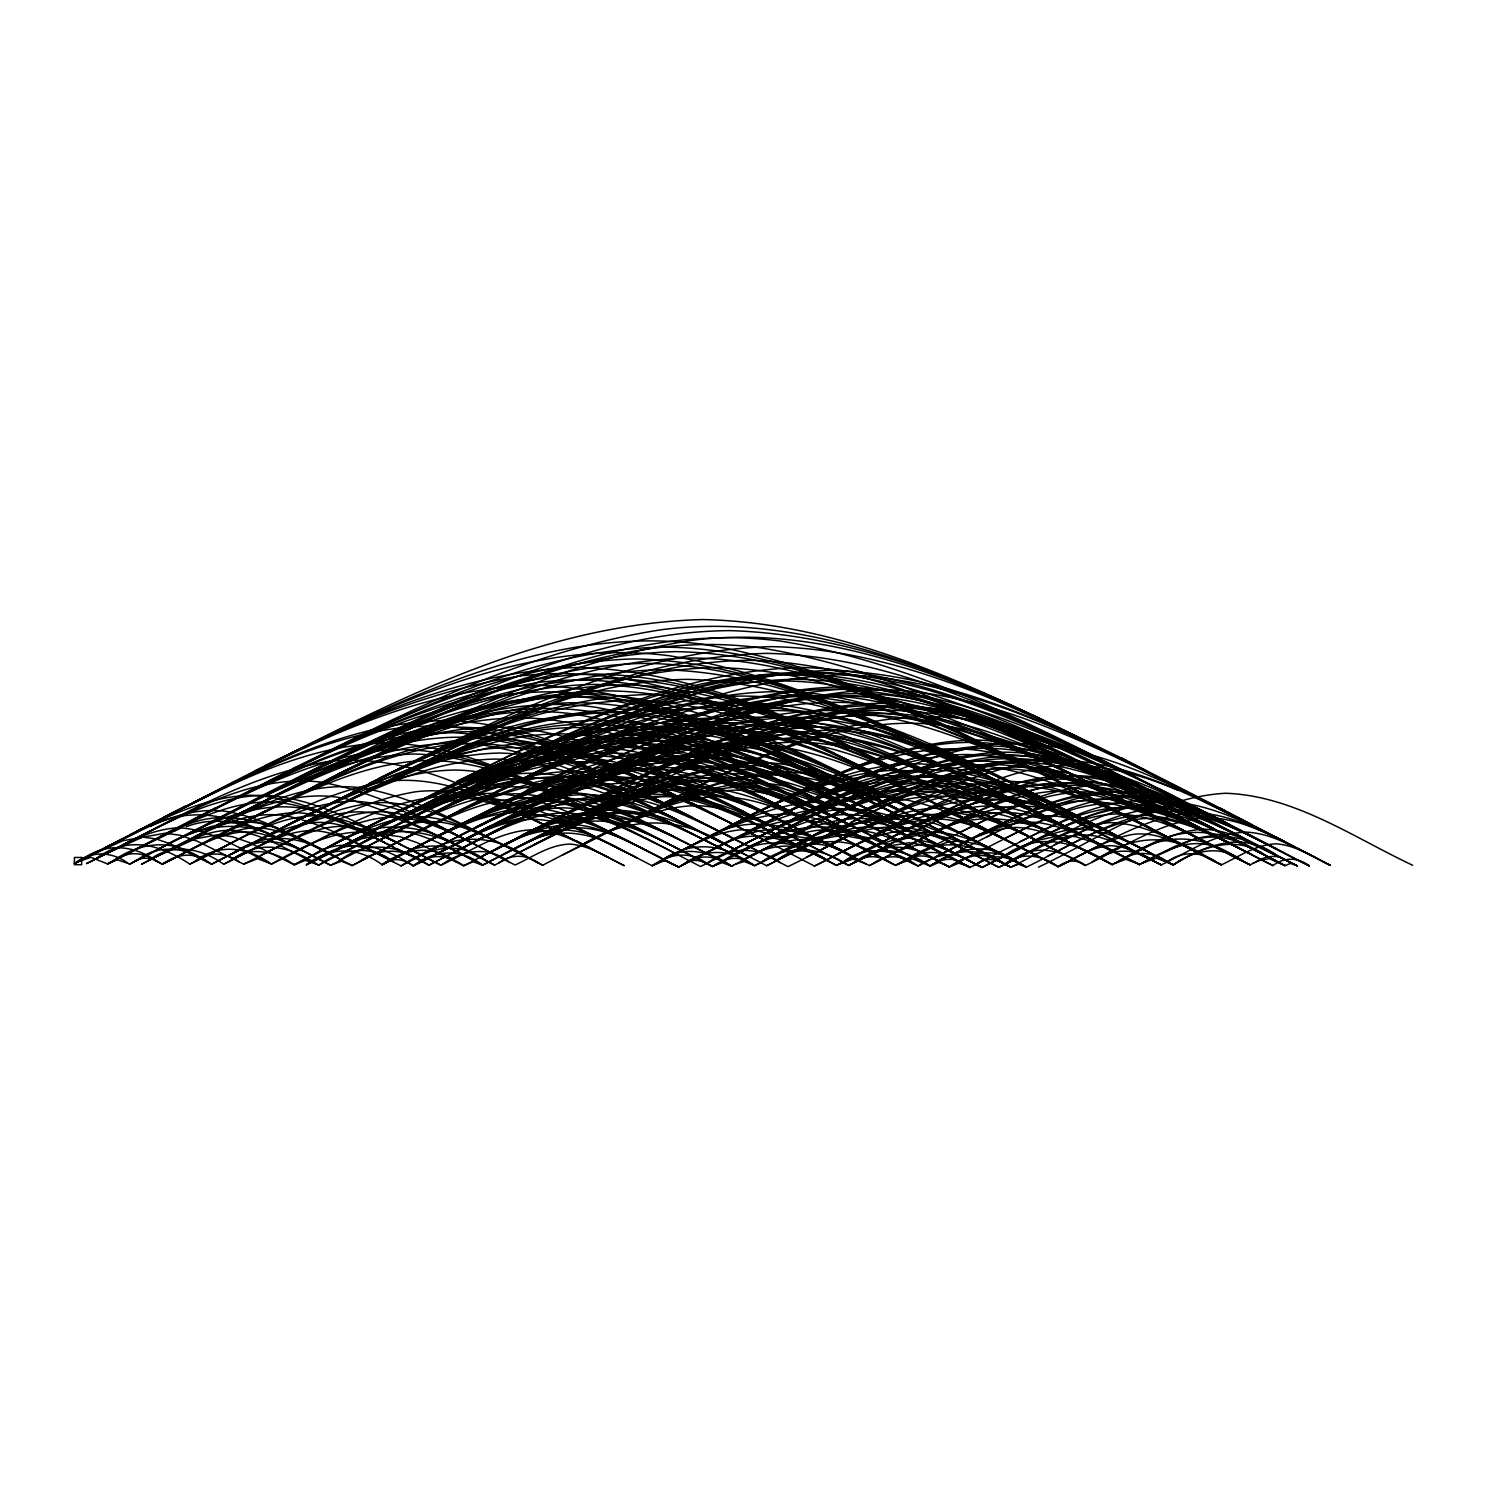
<?xml version="1.0" encoding="UTF-8"?>
<svg xmlns="http://www.w3.org/2000/svg" width="1487" height="1487" viewBox="0 0 1487 1487"><rect width="100%" height="100%" fill="white"/><g stroke="black" fill="none" stroke-linecap="round" stroke-linejoin="round"><path stroke-width="1.5" d="M1004.06 864.542C1020.658 851.345 1041.867 854.858 1058.075 866.642C1066.216 860.415 1076.923 858.668 1085.361 865.508C1124.748 846.958 1163.02 819.783 1207.853 817.646C1244.47 818.631 1276.701 838.687 1308.746 854.151M313.014 861.345C347.865 836.475 379.408 843.464 413.237 865.899C434.148 849.505 461.435 848.278 482.569 865.099C511.286 851.159 539.261 833.073 571.38 828.259C598.164 825.452 622.83 838.947 646.101 850.229M393.665 819.541L306.341 864.802C330.337 846.01 358.125 846.846 382.122 864.728C391.732 856.958 403.925 858.78 413.237 865.899C455.821 845.843 497.383 816.493 545.952 814.709C594.521 817.404 635.934 846.921 678.667 867.051L710.321 850.713M733.611 865.155L731.585 866.215C716.511 854.839 696.808 853.352 681.641 865.49M931.921 841.438L982.071 867.441C1012.963 852.887 1042.684 831.493 1077.703 828.872C1112.666 829.467 1142.741 850.49 1173.317 864.895C1205.046 845.025 1242.965 830.285 1276.664 855.285M922.516 836.53L982.071 867.441L995.937 860.23M1026.55 850.304L1058.075 866.642C1082.164 854.932 1105.38 839.672 1132.053 834.542C1154.154 831.214 1175.009 841.735 1194.34 850.973M971.364 821.642L1058.075 866.642C1074.766 858.78 1090.77 847.218 1109.655 845.657C1128.521 845.824 1144.767 857.125 1161.254 864.895C1188.392 852.107 1214.86 833.389 1245.79 832.144C1271.069 833.017 1293.3 846.921 1315.437 857.609M185.039 806.214L74.35 863.594C91.135 850.229 112.808 851.252 129.443 864.263L149.072 854.096M77.268 862.088L90.893 857.293L107.454 863.891L215.225 808.017M127.492 863.259L117.399 859.821L107.454 863.891C247.028 796.103 382.401 708.054 537.959 682.533C641.994 669.41 742.236 710.414 834.56 753.426M129.443 864.263C247.158 803.556 364.055 740.842 485.952 688.797C563.573 657.012 645.246 631.194 729.894 630.618C912.163 636.287 1072.09 737.348 1231.738 814.188M244.426 810.898L141.507 864.263L164.388 852.404M265.206 810.861L162.269 864.226C153.31 857.795 141.581 855.415 132.324 862.757M95.54 858.873C127.083 835.415 159.388 843.891 189.797 864.114C242.028 839.504 292.958 803.5 352.493 801.121C403.888 803.054 448.665 832.292 493.703 853.873M189.797 864.114C253.589 833.148 315.467 792.924 386.583 781.363C445.765 774.355 500.654 803.686 552.197 828.556M310.188 813.11L211.6 864.226C189.184 848.11 159.852 842.144 136.674 860.508M148.756 860.508C171.916 842.144 201.265 848.11 223.663 864.226L319.352 814.634M100.28 856.419L141.897 837.385L165.038 833.222L180.094 835.229L196.972 841.066L243.664 864.151L257.511 858.742L268.924 862.85M243.664 864.151C299.538 837.032 353.757 801.79 416.063 791.716C467.922 785.638 515.989 811.363 561.138 833.166M383.72 818.426L294.259 864.802L248.924 842.385L232.511 836.716L217.883 834.746L195.392 838.798L154.964 857.293M358.776 831.382L294.259 864.802C275.058 851.14 249.909 845.174 229.89 861.01M306.341 864.802C414.78 813.724 520.58 738.983 644.206 734.355C751.158 738.667 844.3 799.671 938.037 844.597M405.951 819.988L318.627 865.267C292.549 852.59 267.363 836.103 238.422 830.861C214.407 827.515 191.879 839.133 170.912 849.189M418.814 819.579L330.709 865.267C276.229 837.664 212.734 793.909 150.447 826.363M438.386 820.861L352.177 865.564L327.698 852.85M414.39 833.315L352.177 865.564L341.452 861.233L330.709 865.267L308.106 853.519M448.87 830.118L382.122 864.728C404.445 848.426 433.684 843.891 456.49 862.032M462.792 822.906L382.122 864.728C425.598 843.631 467.866 816.233 516.417 808.742C556.9 804.337 594.242 824.616 629.429 841.642M157.12 856.177C196.749 837.497 237.623 809.764 283.571 815.396C326.006 823.147 362.902 847.311 401.155 865.899C427.643 847.832 458.814 839.653 486.398 860.843M401.155 865.899L481.193 824.393M413.237 865.899L491.138 825.508M498.777 829.002L428.925 865.23C401.025 845.973 368.181 838.594 339.371 860.769M508.368 824.04L428.925 865.23L397.68 849.003M537.142 827.683L463.665 865.769C449.91 855.843 431.881 852.33 417.68 863.594M554.372 827.869L482.569 865.099L473.126 861.754L463.665 865.769L416.955 842.609L400.059 836.698L385.003 834.616L361.843 838.668L320.207 857.627M224.537 822.385C263.701 803.631 308.311 788.073 351.88 800.285C402.475 814.43 447.922 841.846 494.651 865.099L566.454 827.869M507.327 846.884L542.699 865.23L610.265 830.211M709.02 836.289L652.161 865.769L621.696 849.951M645.841 850.006L678.667 867.051L733.184 838.761M764.076 839.783L712.533 866.512C704.132 860.973 693.165 857.348 684.28 864.133M781.437 840.359L731.585 866.215L703.518 851.661M802.422 840.898L754.597 865.713C733.779 850.434 706.529 846.698 685.358 863.557M711.567 837.125L766.679 865.713L814.504 840.898M749.206 832.181L814.43 866.047C882.646 831.995 949.078 792.088 1023.019 771.511C1074.729 757.403 1129.042 769.151 1177.184 790.006M877.107 844.393L836.493 865.434C800.564 844.616 755.322 821.475 715.767 848.148M780.266 858.705C801.976 842.404 828.278 852.33 848.575 865.434C916.271 832.553 981.848 789.839 1057.238 777.181C1107.611 770.619 1156.235 790.322 1200.994 811.121M819.69 839.839L869.3 865.564L907.014 846.01M489.892 780.917C543.722 757.552 604.41 744.225 662.291 759.876C745.006 782.701 819.281 827.33 895.527 865.36L931.996 846.456M951.42 848.705L917.999 866.047C819.616 819.69 724.113 751.771 612.179 746.158C515.283 748.797 430.635 803.761 345.839 844.337M860.583 829.988L930.081 866.047L963.502 848.705M878.129 829.969L949.338 866.921C970.323 851.661 997.889 846.512 1019.543 863.65M796.995 850.174C818.612 839.82 841.846 827.869 866.605 831.363C896.457 836.828 922.423 853.835 949.338 866.921L981.048 850.452M919.858 841.438L969.989 867.441L999.896 851.921M715.098 845.211L754.597 865.713C791.047 848.538 826.735 823.426 868.334 822.218C909.97 824.82 945.397 850.174 982.071 867.441L1009.84 853.018M979.617 862.572C989.914 855.713 1001.587 861.902 1010.918 867.256L1037.201 853.594M976.792 863.947C992.201 851.716 1011.569 857.032 1026.346 867.181C1068.001 846.939 1108.224 820.62 1154.488 812.348C1185.343 807.961 1215.307 819.746 1242.779 832.404M1038.409 867.181C1098.67 838.798 1157.035 797.162 1225.53 793.259C1293.987 795.638 1352.631 836.995 1412.65 865.267M1058.075 866.642C1098.149 847.162 1136.867 821.828 1181.384 813.854C1211.05 809.616 1239.879 820.936 1266.329 833.11M1003.669 856.233C1039.748 829.765 1077.778 843.148 1112.202 864.635C1141.867 850.657 1170.882 830.229 1204.73 829.188C1238.597 831.252 1267.426 851.865 1297.24 865.899L1296.162 865.341M993.539 861.475L1037.591 840.415L1060.751 835.341L1075.826 836.735L1092.722 842.032L1139.451 864.598C1164.674 850.192 1196.161 833.222 1224.08 851.698M1127.388 841.084L1173.317 864.895C1201.031 846.939 1236.98 833.779 1266.515 856.066M1096.923 825.266L1173.317 864.895C1194.247 849.858 1221.663 844.188 1243.336 861.363M917.349 824.95L998.836 867.256C1034.766 850.322 1069.395 825.452 1110.138 822.627C1150.864 823.519 1185.827 848.092 1221.459 864.839C1238.931 856.605 1255.976 844.56 1275.902 843.854C1295.828 844.969 1312.817 857.088 1330.345 865.341L1274.824 836.568M98.83 850.917L74.35 863.594C218.793 793.463 358.869 702.366 519.855 676.009C655.953 659.875 781.92 728.184 900.248 785.433M107.454 863.891L129.016 852.72M223.979 857.813L211.6 864.226L170.856 844.058L156.098 838.947L142.975 837.162L122.77 840.75L86.45 857.33M223.663 864.226C252.084 850.843 279.946 831.289 312.419 830.452C338.962 831.753 362.215 846.493 385.505 857.776M766.679 865.713C799.244 850.36 831.14 827.943 868.334 826.921C905.546 829.337 937.2 852.014 969.989 867.441L963.427 864.021M814.43 866.047C843.984 852.107 872.906 831.753 906.642 830.694C940.379 832.72 969.115 853.259 998.836 867.256C1052.238 842.088 1103.912 805.192 1164.581 801.642C1216.124 802.534 1261.236 831.437 1306.348 852.906M786.251 833.11L848.575 865.434L859.282 859.914M848.575 865.434L864.244 857.33M869.3 865.564C887.311 857.088 905.081 844.709 925.676 844.523C946.327 846.215 963.818 858.854 982.071 867.441M829.077 830.898L895.527 865.36L934.356 846.531L948.409 842.032L960.937 840.768L980.193 844.839L1014.803 861.177M855.75 861.716C878.873 843.445 907.906 850.229 930.081 866.047C957.535 846.828 989.803 841.14 1017.851 862.776M1006.457 863.278L1056.142 839.486L1080.045 834.393L1095.584 835.954L1113.038 841.512L1161.254 864.895L1065.454 815.211M1050.603 832.701L1112.202 864.635L1128.503 856.196M954.766 847.088C981.048 834.374 1008.967 819.3 1039.153 822.683C1075.417 828.371 1106.979 848.835 1139.451 864.598L1153.354 857.404M1254.247 862.72L1250.102 864.876C1207.184 844.653 1165.102 815.118 1116.086 813.891C1075.975 815.861 1040.881 838.129 1005.695 855.174M1003.056 839.244C1041.439 820.712 1082.332 798.835 1126.421 804.021C1179.395 812.608 1225.492 842.553 1273.002 865.62C1284.043 856.847 1298.337 857.274 1309.322 865.899C1251.534 838.687 1195.195 798.835 1129.321 796.214C1074.283 798.184 1026.086 828.891 977.851 852.107M1231.626 837.924L1285.065 865.62L1290.586 863.408L1295.233 864.858M714.225 865.638L722.05 862.646L729.894 865.36M895.527 865.36L902.089 861.995M898.576 863.798L912.814 858.966L930.081 866.047C940.026 859.319 953.055 855.936 963.372 863.984M944.58 864.43L949.338 866.921L958.687 863.166L966.569 865.657M723.463 860.824C756.065 837.162 794.541 837.051 827.255 860.657M740.823 861.419C764.169 845.638 794.597 839.003 819.077 856.512M935.119 857.144C960.602 844.82 986.048 828.742 1015.101 827.46C1044.097 827.831 1069.729 843.575 1095.083 855.768M930.081 866.047L937.869 862.795A7.156 7.156 0 0 1 940.62 862.869L949.338 866.921M1092.053 862.032C1110.919 848.036 1135.529 847.274 1154.563 861.438M358.943 862.051C378.07 847.869 402.958 847.46 422.159 861.735M413.628 859.43C451.453 833.036 492.197 832.2 530.208 858.78M474.836 833.947C576.175 785.192 677.589 720.898 793.277 717.18C909.189 720.284 1010.974 784.523 1112.443 833.333M520.822 836.122C615.599 790.619 710.34 730.377 818.501 726.957C904.598 728.147 982.87 769.578 1058.651 805.973M692.719 844.728C757.329 813.575 822.051 772.701 895.806 770.173C972.052 772.143 1038.8 815.025 1105.529 847.014M668.407 857.348C692.552 845.694 716.771 830.545 744.336 829.653C771.883 830.341 796.14 845.397 820.248 857.014M716.864 847.2C803.352 805.88 889.263 749.429 987.944 745.861C1072.053 747.125 1146.997 791.307 1220.753 826.586M699.764 856.103C731.121 840.936 762.552 821.214 798.333 819.876C835.88 820.675 868.705 841.846 901.568 857.516M726.362 859.337C770.656 833.649 821.4 811.047 869.691 841.661M777.273 842.516C838.129 812.534 898.52 777.106 966.401 766.14C1022.982 758.333 1077.833 780.117 1128.187 803.389M743.723 859.914C771.437 843.017 806.753 829.802 836.921 849.263M765.117 848.817L804.913 828.482M786.121 849.356L824.114 829.95M761.809 861.958C782.236 846.809 808.798 846.475 829.281 861.698M773.891 861.958C809.56 837.181 847.962 833.556 884.17 859.486M814.207 853.036C875.044 823.947 935.342 784.095 1004.729 781.214C1058.298 781.549 1106.737 807.776 1153.875 830.155M838.315 853.65L881.995 831.27M863.203 851.586C902.888 832.423 942.684 807.497 987.981 805.935C1024.208 806.307 1057.238 823.501 1089.153 838.78M860.806 852.832C896.921 835.397 933.13 812.701 974.357 811.27C1007.331 811.605 1037.387 827.237 1066.421 841.14M890.713 854.467C944.654 828.724 998.13 793.24 1059.692 790.972C1105.25 791.53 1146.756 813.185 1186.886 832.423M937.516 855.899C984.301 833.556 1030.677 802.85 1084.042 800.694C1133.652 801.735 1177.407 828.798 1220.827 849.709M996.699 853.575C1042.238 831.642 1087.685 802.571 1139.655 800.508C1192.221 801.586 1238.392 830.917 1284.378 852.98M973.595 865.583L979.338 862.627M1008.762 853.575L1034.394 840.49M1012.275 866.549L1018.632 864.207L1024.971 866.475M1034.004 855.248C1074.19 835.898 1114.265 810.211 1160.12 808.389C1196.775 808.668 1230.121 826.326 1262.333 841.809M1048.075 855.899C1077.053 841.586 1105.752 824.653 1138.038 819.207C1164.897 815.285 1191.05 825.452 1215.009 836.456M1097.369 859.282C1133.726 833.91 1172.908 833.055 1209.47 858.612M170.15 813.947C339.389 732.608 509 624.8 702.347 619.559C854.821 622.551 993.186 696.251 1127.332 760.954M163.458 817.422C295.69 753.686 428.814 671.083 579.856 667.403C735.619 672.737 871.94 759.913 1008.353 825.564M139.574 829.802C236.34 783.203 333.85 722.849 444.39 720.507C536.528 722.775 619.763 768.277 700.712 807.515M124.22 844.021C185.782 814.634 249.76 773.556 321.006 782.143C391.118 794.523 452.104 834.374 515.19 865.025C532.681 856.791 549.8 844.728 569.763 844.096C589.726 845.267 606.752 857.423 624.336 865.713L576.919 841.103M205.634 812.98C352.177 740.991 497.55 655.061 661.269 629.745C794.987 612.365 924.059 664.708 1042.833 719.894M193.645 819.207C333.72 751.753 474.334 663.258 634.354 658.908C761.902 661.287 877.72 722.756 989.952 776.846M169.76 831.605C252.586 790.917 335.04 742.961 427.624 729.058C505.004 719.318 579.54 749.838 648.22 781.827M112.287 861.382C140.521 841.307 173.775 838.129 202.418 859.467M213.682 820.582C360.56 749.95 507.68 656.455 675.451 651.603C808.24 653.983 928.78 718.147 1045.621 774.448M211.284 821.846C332.716 763.351 455.022 687.533 593.759 684.373C707.05 686.901 809.69 741.994 909.356 790.117M189.816 832.98C270.076 793.556 349.947 747.05 439.65 733.5C514.614 723.983 586.845 753.5 653.388 784.485M155.838 850.583C211.6 820.266 277.809 787.162 340.021 821.289M241.229 812.571L335.393 764.708M196.6 835.713C319.909 776.79 443.014 696.697 583.926 693.184C721.362 698.37 841.4 775.805 961.81 833.687M172.641 848.129L208.106 830.081M243.626 822.051C387.754 751.363 530.246 665.637 691.269 640.469C818.965 623.815 942.275 673.741 1055.714 726.437M241.21 823.315C346.174 771.772 450.635 710.953 567.96 693.258C665.972 680.842 760.452 719.466 847.46 759.969M219.741 834.449C305.021 793.37 390.932 740.154 488.349 737.961C569.577 739.875 642.979 779.969 714.355 814.541M194.537 861.661C218.087 842.776 248.31 846.995 271.359 864.114C310.802 842.088 357.698 816.103 401.118 844.969M295.3 820.843C446.62 748.147 598.109 651.51 770.972 646.622C904.895 649.075 1026.662 713.165 1144.618 769.857M286.192 825.564C401.286 770.099 517.011 697.849 648.481 694.485C753.091 696.492 848.185 746.604 940.304 790.898M264.723 836.698C335.356 802.013 405.654 761.102 484.613 749.244C550.58 740.935 614.15 766.957 672.7 794.244M316.155 816.289C459.223 747.385 603.071 657.533 766.493 653.369C896.475 655.897 1014.617 718.165 1129.079 773.221M278.738 835.694L340.951 804.039M271.526 839.43C342.53 805.229 414.055 760.916 495.171 759.076C560.209 760.508 619.261 791.735 676.529 819.318M247.548 851.865C290.671 831.159 333.906 803.686 383.181 802.515C421.397 803.408 456.081 821.772 489.725 837.98M267.586 851.754C303.088 834.653 338.869 812.515 379.427 811.642C411.955 812.404 441.472 828.036 470.115 841.828M380.523 820.08C514.39 755.6 648.908 671.473 801.79 667.421C961.885 672.83 1101.514 763.705 1241.757 830.861M335.895 843.222L415.802 802.46M316.489 864.151L305.3 860.322L294.259 864.802C330.802 847.088 366.099 824.077 406.769 817.292C440.58 813.166 471.992 829.82 501.454 844.021M351.991 834.895L403.014 809.021M377.363 827.98L539.316 747.162M321.861 856.754C347.196 844.672 373.441 827.739 402.754 831.159C431.583 836.122 456.639 852.553 482.569 865.099L467.03 857.051M336.824 849.021C394.743 821.233 452.773 784.151 518.963 782.59C588.462 785.433 648.704 825.824 709.634 854.821M402.754 821.642L483.108 780.768M369.482 838.891C442.29 803.389 514.316 760.693 595.543 748.203C662.403 739.541 726.939 765.712 786.326 793.314M334.147 857.218L355.839 846.14M358.125 844.783L436.119 804.969M403.906 827.292C539.688 762.087 675.451 675.079 830.527 670.377C979.914 674.633 1111.402 756.548 1242.24 819.653M394.817 832.032C494.353 784.039 594.335 721.437 708.035 718.221C821.549 721.567 921.345 784.077 1020.751 831.995M373.349 843.166C447.271 806.196 520.357 764.894 600.822 743.742M363.293 848.371C419.446 820.861 475.041 787.59 537.811 778.036C589.8 771.549 639.689 792.868 685.544 814.764M423.498 828.594C556.473 764.727 689.392 679.447 841.27 674.708C990.026 679.02 1120.64 761.437 1250.902 824.133M416.806 832.069C512.755 785.787 609.205 725.693 718.779 722.57C806.53 723.965 886.364 765.842 963.65 802.961M392.921 844.449C482.847 800.508 571.417 746.214 671.864 730.507C749.058 720.544 823.556 750.805 892.107 782.664M382.884 849.672C436.527 823.37 489.613 791.53 549.558 782.348C587.086 777.589 624.317 788.296 658.611 802.738M446.472 831.363C571.621 771.344 696.715 690.897 839.69 686.864C949.245 688.946 1048.837 741.4 1145.325 787.775M414.966 847.702L471.1 819.058M477.996 826.047L551.919 788.426M433.368 849.207L504.948 812.627M449.464 840.861L548.145 791.735M480.227 831.159L559.986 790.489M434.278 854.988C518.443 815.285 601.566 758.612 697.645 755.749C793.389 759.708 876.01 816.307 959.989 855.992M439.613 852.237C481.807 831.902 524.186 805.285 572.402 803.984C610.506 804.69 645.172 822.924 678.723 839.04M493.461 831.753C616.399 772.757 739.225 693.797 879.635 689.503C987.517 691.288 1085.677 742.794 1180.697 788.426M484.372 836.493C571.064 794.709 658.128 740.154 757.143 737.366C855.248 740.229 941.587 794.058 1027.517 835.49M523.238 834.876L602.049 794.671M496.528 848.724L539.093 827.014M480.282 857.163C557.829 820.675 634.336 768.11 722.868 765.526C786.195 766.976 843.389 797.98 899.133 824.727M485.598 854.412C518.145 838.724 550.933 818.426 588.108 817.608C617.904 818.278 644.968 832.608 671.232 845.248M538.071 836.326L617.811 795.638M506.547 852.683L554.855 827.999M563.238 829.542L629.893 795.638M525.84 848.928C585.172 820.471 644.559 782.422 712.366 780.656C764.504 781.753 811.865 806.753 857.795 828.854M518.61 852.683C554.205 835.527 590.023 813.315 630.655 812.348C663.239 813.036 692.83 828.668 721.511 842.478M498.87 862.906C510.896 853.984 526.472 854.151 538.461 863.036M607.049 831.865C727.886 773.444 859.17 688.704 999.376 725.544M562.439 855.006C617.923 828.612 673.016 791.939 736.381 790.099C782.775 791.047 824.913 813.296 865.769 832.962M698.091 841.939L759.262 810.75M661.195 861.085C686.752 842.107 719.987 842.014 745.563 861.029M671.306 855.843L696.306 843.11M705.396 853.185C745.099 834.058 785.024 809.244 830.359 808.092C868.836 808.891 903.538 828.092 937.312 844.412M731.976 850.174C778.779 827.608 825.824 798.315 879.263 796.846C936.55 798.742 986.42 831.549 1036.588 855.508M708.184 862.516C730.061 846.252 758.444 846.419 780.285 862.646M726.753 852.887C765.786 834.077 805.08 809.727 849.653 808.705C897.2 810.471 938.594 837.664 980.249 857.609M762.998 840.341L809.616 816.605M780.359 840.917L825.489 817.943M748.017 857.702C772.422 845.917 796.92 830.62 824.783 829.783C847.107 830.099 867.404 840.713 887.051 850.136M798.259 843.055L844.69 819.411M764.708 860.453L812.237 838.408L836.307 834.003L860.36 838.575L903.594 858.575M811.289 842.571C883.371 807.85 955.676 762.329 1038 759.987C1108.15 761.363 1171.291 796.79 1232.835 826.586M781.065 858.241L824.318 838.408L848.371 834.003L872.423 838.575L915.676 858.575M806.586 857.014C843.668 839.226 880.676 815.304 923.037 813.984C963.39 815.136 998.911 837.255 1034.264 854.3M835.898 854.913C867.757 839.56 899.858 819.672 936.252 818.835C965.435 819.467 991.922 833.463 1017.628 845.824M866.196 850.044L944.821 810.731M885.973 846.047C941.513 819.263 997.368 784.504 1060.789 782.775C1114.581 783.798 1163.131 810.564 1210.325 833.408M852.72 863.296C864.43 854.597 879.653 854.505 891.401 863.222M905.955 846.568L940.342 829.077M928.799 848.129C984.004 821.567 1039.376 786.642 1102.425 784.95C1151.96 785.88 1196.998 809.597 1240.623 830.582M950.36 849.263L980.955 833.687M960.305 850.36L993.037 833.687M1124.358 858.334C1163.41 831.53 1201.57 833.259 1240.344 859.802M1114.599 863.389L1125.826 859.3L1137.053 863.352M1166.552 862.144C1181.589 850.992 1201.106 850.899 1216.143 862.088M137.25 831.01C264.258 770.192 391.416 688.444 536.584 685.154C659.131 690.637 772.348 746.232 880.211 799.95M129.536 835.025C211.358 795.638 293.906 744.671 387.401 742.961C464.52 745.061 534.223 782.943 602.012 815.805M105.596 847.423C151.934 825.118 198.682 796.251 251.638 795.285C309.277 797.775 359.222 831.196 409.761 855.285M96.952 851.902L139.666 830.768M82.101 859.598C105.187 841.995 134.852 844.988 157.436 861.716M117.677 847.423C164.016 825.118 210.764 796.251 263.719 795.285C320.207 797.664 369.334 830.025 418.851 853.742M167.436 832.813C278.032 778.649 387.475 712.812 511.138 694.15C608.741 682.013 702.682 720.637 789.262 761.009M159.722 836.809C229.165 802.738 298.348 762.571 376.007 751.121C440.97 743.128 503.442 768.909 561.045 795.805M135.782 849.207C177.808 828.984 220.169 802.794 268.18 801.865C308.162 802.813 344.017 822.85 379.204 839.635M127.12 853.687L164.983 834.95M187.474 834.188C307.307 776.809 427.178 699.503 564.131 696.213C670.358 698.797 766.53 750.582 859.951 795.749M179.76 838.185C254.407 802.255 329.668 755.731 414.947 754.039C483.349 755.712 545.432 788.649 605.655 817.701M147.176 855.081C188.7 832.107 239.667 807.088 286.062 832.794M218.143 824.56L285.839 790.21M214.537 826.437L279.054 793.723M235.987 826.028C333.999 777.924 431.565 721.214 541.138 704.875C632.718 693.462 720.898 729.671 802.144 767.552M185.763 852.051C220.615 835.266 255.764 813.538 295.597 812.738C327.53 813.501 356.527 828.891 384.65 842.441M209.704 839.672C285.56 802.46 360.821 757.812 445.654 745.099C514.167 736.604 580.116 763.723 640.878 792.069M211.935 852.646C244.76 836.846 277.883 816.4 315.393 815.694C345.486 816.475 372.791 830.973 399.297 843.761M280.969 828.278C383.888 778.742 487.643 714.596 605.209 712.236C699.522 714.522 785.099 759.931 868.148 799.95M254.686 841.921C332.568 804.523 410.765 754.931 499.799 753.035C568.852 754.783 631.51 788.036 692.31 817.367M230.745 854.319C259.147 840.638 287.809 822.943 320.263 822.348C346.304 823.036 369.91 835.582 392.847 846.642M287.623 831.103L356.917 795.88M261.043 855.155C289.37 841.642 318.85 822.813 351.62 826.921C383.888 832.757 411.936 851.103 441.007 865.23C470.431 851.363 499.13 831.066 532.662 829.727C560.079 830.657 584.149 845.731 608.164 857.311M292.846 852.98C324.724 837.646 356.861 817.776 393.274 817.032C422.475 817.738 448.981 831.791 474.706 844.188M357.419 832.088L413.237 803.779M353.813 833.947L453.126 784.764M342.14 846.27C400.449 818.426 461.1 779.578 528.573 787.85C594.986 799.69 652.756 837.46 712.533 866.512C783.649 831.029 852.85 789.374 929.877 767.72C983.706 752.887 1040.305 764.876 1090.51 786.511M339.148 847.813C387.791 824.411 436.918 794.17 492.494 793.333C554.112 796.251 607.309 832.404 661.38 858.055M435.003 837.33C513.405 799.597 592.514 750.749 682.105 749.095C753.983 750.954 819.17 785.619 882.46 816.159M390.988 860.137C413.405 844.858 442.661 839.727 465.896 856.512M405.932 852.386C453.925 829.411 501.993 798.538 556.863 797.329C598.722 798.389 636.696 818.556 673.574 836.345M460.58 848.835C533.554 813.222 605.451 769.114 687.031 756.66C749.411 748.872 809.486 773.537 864.839 799.337M452.866 852.832C488.349 835.75 524.149 813.668 564.688 812.924C597.235 813.779 626.733 829.467 655.377 843.296M482.624 855.954C510.71 842.441 539.075 824.988 571.175 824.486C596.938 825.229 620.283 837.683 642.979 848.649M526.584 842.293C585.097 813.593 643.369 779.783 708.779 770.173C751.846 764.913 794.486 777.404 833.779 794.039M497.513 857.348C532.383 840.713 567.216 817.999 607.068 817.106C636.901 817.869 663.964 832.255 690.247 844.932M541.51 840.824L582.904 819.839M534.725 844.337C606.492 809.932 678.481 764.225 760.489 762.459C824.188 764.021 881.977 794.69 938.074 821.735M578.536 846.661C644.001 815.248 709.689 773.519 784.523 771.902C842.46 773.333 895.025 801.233 946.048 825.843M580.358 845.731L613.629 828.872M681.25 850.713C724.355 829.969 767.85 803.129 817.106 802.274C856.642 803.352 892.479 822.423 927.293 839.226M659.169 862.144C681.659 844.356 709.968 850.787 731.585 866.215L694.094 846.772M736.288 854.207C771.53 837.237 807.051 815.266 847.293 814.43C880.824 815.192 910.973 831.921 940.472 846.029M753.649 854.783C799.727 829.207 856.326 802.255 907.702 830.62M782.775 857.367L809.783 843.612M839.393 863.947L852.906 859.114L866.419 864.077M843.687 861.716C866.791 843.445 895.825 850.229 917.999 866.047C933.91 855.471 954.71 849.058 971.439 861.921M1117.592 861.847C1132.89 850.471 1152.722 850.806 1167.946 862.107M1152.276 857.962L1195.12 838.464L1218.355 834.486L1241.571 839.151L1289.415 861.847M222.083 858.798L244.649 847.646M232.028 859.895C260.095 838.371 291.749 846.958 318.627 865.267C341.174 848.891 370.728 843.724 393.888 862.125M862.888 858.036L878.092 850.341M873.594 863.352C885.824 854.244 901.624 854.839 913.706 863.817M1142.444 863.055L1156.384 858.148L1173.317 864.895M735.396 864.244L744.169 861.493L752.571 864.653M857.46 860.843L891.401 845.564L909.282 842.757L920.899 844.616L933.948 849.374L969.989 867.441C848.073 808.203 730.247 731.176 594.781 707.124C502.587 694.187 413.274 730.303 331.434 768.519M905.695 860.118C938.892 836.14 973.372 842.59 1005.491 864.43M937.2 862.367C957.554 847.2 983.762 848.705 1003.781 863.538M1013.205 859.783C1035.826 842.441 1063.874 851.27 1085.361 865.508L996.253 819.281M1253.188 863.278L1257.928 860.899M900.267 862.925C917.516 850.992 940.063 847.869 957.628 861.01M704.875 853.519C729.206 841.735 754.838 826.605 782.961 829.579C809.058 833.296 832.181 847.014 855.49 858.408M750.638 829.95C806.697 802.794 866.196 769.838 930.769 777.143C991.123 785.935 1044.878 817.106 1098.837 843.557M738.556 853.092C777.534 826.084 819.541 834.913 857.163 859.282M1020.286 841.512C1056.235 824.133 1094.451 803.538 1135.771 808.203C1177.314 814.263 1214.136 836.196 1251.255 854.374M1032.368 841.512C1070.38 823.129 1110.77 801.028 1154.507 806.028C1206.106 814.3 1250.995 843.445 1297.24 865.899L1293.095 863.743M1054.413 844.82C1082.09 831.456 1110.547 816.251 1141.96 815.322C1174.247 815.452 1203.652 831.01 1232.054 844.653M728.537 826.475C783.073 800.173 841.233 769.225 903.854 776.79C967.479 786.549 1023.762 820.415 1080.677 848.296M773.537 818.203C847.237 782.59 925.639 739.634 1010.435 749.801C1097.722 763.351 1174.581 810.731 1252.723 848.854M760.786 824.746C812.98 799.578 866.735 771.028 925.992 769.522C975.193 769.578 1021.272 789.764 1064.989 810.285M776.957 827.125C831.605 800.75 889.802 769.671 952.572 777.106C1027.982 789.393 1093.614 832.051 1161.254 864.895M764.355 833.631C810.006 811.623 858.65 785.712 911.048 792.032C965.212 800.359 1013.037 829.43 1061.495 853.129M789.039 827.125C831.326 806.53 874.226 784.634 921.215 777.404C960.788 771.902 1000.231 782.72 1036.532 797.757M778.891 832.33C825.359 809.82 873.111 783.723 925.992 782.311C979.71 782.738 1028.391 809.114 1075.566 831.809M794.764 833.687C844.597 809.523 895.657 780.842 952.461 779.411C993.706 779.56 1032.536 795.694 1069.469 812.534M818.482 832.832C864.43 810.619 911.68 784.783 963.966 783.649C1003.074 783.872 1039.878 799.225 1074.878 815.211M813.965 835.155C871.605 802.367 943.111 779.002 1006.03 812.497M849.969 834.727C889.356 815.731 929.914 794.151 974.636 792.98C1020.918 793.333 1062.982 815.805 1103.67 835.359M837.367 841.233C872.627 824.207 910.193 804.114 950.695 808.891C989.636 814.672 1024.32 834.82 1059.153 851.921M872.014 836.4C912.59 816.456 953.52 794.411 998.762 787.422C1033.725 782.59 1068.558 792.199 1100.622 805.489M859.412 842.906C887.981 829.151 917.46 813.593 949.896 812.943C982.312 813.333 1011.848 828.724 1040.38 842.404M919.784 839.597C951.829 824.17 984.914 806.716 1021.309 805.954C1057.685 806.363 1090.826 823.649 1122.852 838.984M909.635 844.802C939.561 830.285 970.286 813.277 1004.376 812.404C1036.681 812.683 1066.142 827.98 1094.599 841.586M960.398 844.207C990.677 829.579 1022.907 812.311 1057.703 816.344C1091.142 821.27 1120.919 838.575 1150.826 853.241M292.381 768.891C409.799 712.552 531.156 649.038 664.447 647.124C768.612 648.313 866.401 689.615 959.543 732.366M300.727 776.27C409.483 724.076 521.863 665.209 645.339 663.369C741.809 664.429 832.404 702.645 918.669 742.236M338.107 773.891C449.743 720.321 565.116 659.893 691.864 657.997C790.88 659.057 883.873 698.295 972.424 738.909M328.107 779.039C433.386 728.518 542.216 671.529 661.752 669.763C781.344 671.864 890.1 729.039 995.398 779.653M198.738 859.523C211.247 850.527 226.898 853.538 238.905 861.698M379.241 778.11C485.673 727.031 595.674 669.41 716.53 667.607C837.404 669.708 947.349 727.496 1053.8 778.649M369.259 783.24C469.334 735.21 572.774 681.046 686.418 679.373C800.099 681.399 903.483 735.749 1003.595 783.853M456.751 781.344C559.893 731.864 666.511 676.046 783.63 674.373C902.349 676.566 1010.119 733.834 1114.562 784.188M394.092 813.538C465.319 779.262 541.51 739.243 623.22 749.727C710.117 763.798 786.549 811.214 864.43 849.244M463.015 784.3C582.885 726.604 710.749 657.607 848.482 675.247C984.022 696.957 1104.023 769.021 1225.437 828.668M440.115 796.047C545.989 744.875 658.871 683.221 780.675 698.444C896.698 716.697 999.71 777.664 1103.596 828.742M477.067 783.853C583.369 732.663 693.128 674.262 813.984 672.403C906.605 673.425 993.576 710.117 1076.402 748.128M406.62 820.062C469.409 789.839 536.528 754.485 608.573 763.649C680.674 775.062 744.578 813.259 809.151 844.988M393.014 827.051C440.226 804.411 489.037 778.872 542.643 778.11C596.287 779.095 645.061 804.764 692.291 827.46M347.846 850.248C376.899 836.214 407.642 818.147 441.211 822.237C470.561 826.809 496.677 842.07 522.941 854.988M468.591 794.393C577.216 741.846 693.016 678.555 818.054 694.02C937.925 712.756 1044.283 775.879 1151.607 828.612M496.491 791.381C588.146 747.329 682.756 697.57 786.827 695.693C890.843 697.18 985.528 746.753 1077.146 790.712M486.509 796.512C571.789 755.526 659.875 709.206 756.716 707.459C832.33 708.054 903.39 737.868 971.03 768.816M526.231 790.675C623.22 744.02 723.351 690.712 833.594 689.094C918.037 690.098 997.294 723.593 1072.778 758.24M507.848 800.099C593.016 759.076 680.897 712.124 777.72 710.526C872.423 712.106 958.576 757.329 1041.978 797.385M503.331 802.441C580.283 765.47 659.782 723.741 747.162 722.31C834.542 723.704 914.04 765.396 990.993 802.348M545.896 791.512C643.518 744.467 744.243 690.693 855.229 688.816C969.859 690.879 1073.428 747.719 1174.061 796.363M483.219 823.705C536.435 797.943 590.153 769.578 649.41 761.084M475.431 827.72C522.606 805.043 571.305 779.411 624.856 778.426C678.407 779.169 727.143 804.671 774.299 827.292M461.844 834.709C505.152 813.854 551.417 789.411 601.138 795.619C649.001 803.054 691.604 827.924 734.448 849.003C806.623 814.188 878.501 767.292 960.955 764.076C1042.629 766.047 1114.135 812.014 1185.585 846.252M552.16 794.467L621.064 760.861M529.26 806.214C612.124 766.288 700.526 719.355 795.657 730.972C889.468 745.377 972.74 794.653 1056.699 835.861M497.03 822.85C556.844 794.058 620.767 760.396 689.392 769.095C755.508 779.448 814.318 813.835 873.52 842.962M483.498 829.783C539.223 802.813 598.61 770.266 662.756 778.166C724.132 787.72 778.612 820.043 833.556 847.032M469.892 836.772C505.896 819.486 543.052 799.95 583.908 799.244C627.979 800.006 667.663 822.181 706.306 840.88M452.903 845.508C478.089 833.408 504.093 819.746 532.699 819.244C564.502 819.839 593.016 836.214 620.878 849.69M560.506 797.608C644.038 757.459 730.321 712.124 825.192 710.489C920.025 711.92 1006.346 757.143 1089.878 797.236M550.506 802.738C627.7 765.656 707.422 723.76 795.08 722.254C882.72 723.593 962.498 765.396 1039.673 802.441M594.224 798.649C684.578 755.117 777.701 705.024 880.453 703.295C987.498 707.477 1087.313 754.206 1182.053 800.471M525.562 833.947C577.774 808.705 631.287 778.37 690.842 777.311C745.229 778.259 794.69 804.263 842.571 827.274M511.974 840.954C567.439 808.054 628.35 796.437 686.195 831.14M494.967 849.69C528.963 828.501 572.346 821.066 607.848 843.371M609.986 799.616L674.113 768.37M591.622 809.04C666.213 773.073 743.128 731.808 827.943 730.303C892.516 730.879 953.186 756.381 1010.918 782.831M587.105 811.363C644.856 783.333 703.5 753.574 767.72 744.058C821.846 736.827 875.713 751.939 925.286 772.627M541.324 834.913C578.629 817.032 617.179 796.846 659.54 796.251C692.626 796.642 723.704 809.764 753.296 823.352M623.871 798.723C711.604 756.455 802.199 708.128 901.977 706.641C978.149 707.533 1049.673 737.756 1117.778 769.021M561.194 830.917C603.443 810.638 647.124 787.775 695.08 787.069C743.072 787.906 786.716 810.843 828.984 831.159M553.406 834.913C590.692 817.032 629.261 796.846 671.604 796.251C713.983 797.013 752.496 817.292 789.82 835.229M663.927 802.943C750.47 761.307 842.98 712.626 942.256 725.284C1049.469 742.626 1143.615 801.567 1239.73 848.371M601.268 835.136C638.462 817.292 676.882 797.144 719.113 796.493C761.344 797.218 799.764 817.385 836.958 835.266M593.48 839.151C625.711 823.686 659.038 806.233 695.637 805.694C732.255 806.326 765.545 823.835 797.794 839.337M751.437 814.727C821.921 780.749 894.505 741.4 974.71 740.043C1051.922 741.325 1122.146 778.203 1190.158 810.861M738.686 821.27C800.471 791.493 866.382 756.53 937.312 765.21C1011.606 776.827 1077.108 817.014 1143.633 849.505M688.221 847.237C718.816 832.46 750.173 814.653 785.08 814.058C816.902 814.653 845.843 829.876 873.873 843.352M807.59 817.627L850.006 796.976M823.463 818.984L864.579 798.984M842.664 820.452C900.49 792.645 960.212 761.028 1025.918 759.987C1076.644 760.526 1124.302 780.601 1169.656 801.4M836.865 823.389C889.096 798.259 943.018 769.838 1002.35 768.667C1061.625 769.411 1115.622 797.608 1167.834 822.627M773.649 855.917C796.976 840.099 826.884 839.969 850.267 855.787M850.731 822.497C904.096 796.865 959.227 767.924 1019.84 766.939C1080.436 767.887 1135.566 796.809 1188.949 822.441M910.973 827.181C960.212 803.631 1010.937 776.586 1066.867 775.824C1109.953 776.326 1150.399 793.426 1188.912 811.121M905.174 830.118C948.78 809.151 993.781 785.452 1043.298 784.504C1092.778 785.155 1137.852 808.705 1181.44 829.616M892.423 836.679C927.925 819.597 964.58 800.285 1004.915 799.486C1045.212 800.006 1081.923 819.17 1117.406 836.196M938.334 830.099L969.914 814.746M958.204 833.185C997.981 814.095 1039.097 792.552 1084.265 791.883C1119.562 792.292 1152.704 806.27 1184.247 820.75M978.948 834.709C1019.562 815.155 1061.458 792.831 1107.629 792.013C1153.001 792.72 1194.321 814.374 1234.284 833.556M987.015 836.772C1033.818 814.132 1083.651 786.511 1137.574 793.166C1187.221 800.88 1231.422 826.698 1275.902 848.575M264.779 765.786C400.691 700.414 546.064 624.094 701.957 644.15C856.698 668.797 993.818 750.619 1132.443 818.668M254.797 770.935C383.553 709.002 521.324 636.696 669.02 655.73C815.843 679.206 946.029 756.827 1077.555 821.493M269.798 780.526C372.847 731.121 479.409 675.47 596.399 674.001C716.976 676.511 826.14 735.452 932.126 786.697M288.143 782.757C388.869 734.448 493.033 680.005 607.402 678.481C696.79 679.578 780.694 715.08 860.62 751.79M238.775 808.184C316.75 770.731 400.356 727.255 489.743 739.262C585.804 755.359 670.135 808.184 756.363 850.211M329.352 767.794C469.557 700.21 619.428 620.339 780.433 641.064C938.371 666.399 1078.372 749.931 1219.86 819.504M266.693 799.987C386.732 740.47 521.454 668.946 659.41 707.366M258.887 803.984L336.285 766.102M245.299 810.991C319.352 775.396 398.646 733.965 483.554 745.117C568.108 758.816 643.035 803.612 718.816 840.88M200.132 834.17C250.113 809.987 303.422 780.396 361.006 787.831C418.535 797.311 469.204 828.649 520.803 853.873M315.504 785.545C412.791 738.89 513.368 686.325 623.815 684.856C710.135 685.953 791.158 720.228 868.334 755.693M352.122 792.125C441.286 749.429 533.591 701.399 634.837 700.377C736.214 702.626 828.259 751.325 917.535 794.318M397.865 774.764C508.442 721.753 622.793 661.975 748.333 660.302C873.966 662.7 988.167 722.849 1098.8 776.047M335.207 806.958C426.657 762.85 520.71 710.321 625.005 709.187C721.158 711.492 808.408 757.775 893.074 798.575M327.419 810.973C418.925 766.827 512.829 713.407 617.291 712.236C690.953 713.537 759.987 743.054 825.824 773.426M268.645 841.159C297.196 827.497 326.75 812.125 359.148 811.828C391.62 812.571 421.081 828.185 449.65 841.939M399.817 810.619C481.992 770.954 566.64 724.318 660.302 723.24C747.98 725.266 827.59 767.422 904.802 804.616M386.285 817.553C463.981 780.285 543.573 735.247 632.124 734.355C713.072 736.344 786.53 775.322 857.813 809.69M372.698 824.542C428.646 797.645 488.554 766.288 552.718 774.653C622.737 786.214 684.132 824.913 746.939 855.471M327.53 847.72C369.464 820.006 419.52 820.285 461.379 847.999M394.352 819.597C462.717 786.586 535.729 747.125 614.354 757.199C693.853 770.062 763.965 812.999 835.211 847.887M380.765 826.605C433.851 801.084 490.691 771.344 551.584 779.3C612.774 789.188 666.938 821.735 721.771 848.668M363.757 835.341C404.706 815.675 448.591 792.775 495.543 799.002C546.603 807.497 591.398 835.713 637.217 858.018M433.553 806.289C518.164 765.545 608.741 717.756 705.823 730.563C805.842 747.013 894.04 801.14 983.706 845.062M420.133 813.129L471.769 788.073M451.453 803.277C528.089 766.53 607.365 725.173 694.392 724.113C782.85 725.953 863.073 768.816 940.881 806.382M411.007 824.021C468.312 796.474 529.651 764.337 595.358 772.868C659.41 783.11 716.325 816.66 773.686 844.913M392.085 833.779C431.044 815.136 471.36 794.17 515.58 793.779C561.231 794.913 602.532 817.311 642.644 836.753M459.539 810.471C527.662 777.85 598.164 741.139 675.507 740.303C757.831 742.273 831.976 783.537 904.226 818.538M428.925 826.159C477.643 802.794 527.997 776.437 583.313 775.675C638.648 776.679 688.964 803.166 737.701 826.586M410.003 835.898C446.695 818.333 484.669 798.556 526.324 798.129C558.908 798.631 589.465 811.623 618.573 825.043M463.015 823.203C529.093 789.671 599.131 756.232 675.247 759.522C740.879 760.842 800.526 792.292 858.315 820.099M457.568 825.991C511.398 800.099 569.001 769.913 630.73 777.924C693.518 788.073 749.039 821.642 805.303 849.263M443.962 832.98C483.201 814.188 523.814 793.054 568.369 792.59C612.979 793.556 653.481 814.969 692.756 833.891M426.955 841.735C455.394 828.129 484.855 812.85 517.141 812.59C549.502 813.389 578.852 828.965 607.328 842.683M492.16 819.188C553.164 789.894 616.231 756.511 685.581 755.749C753.705 757.255 815.564 789.969 875.546 818.854M462.922 840.397C494.446 825.285 527.086 808.259 562.885 807.85C598.722 808.575 631.287 825.768 662.849 840.954M533.368 811.623C599.651 779.857 668.239 744.113 743.5 743.258C818.835 744.838 887.274 780.972 953.613 812.906M508.145 842.943C536.379 829.411 565.58 814.151 597.625 813.761C629.707 814.393 658.853 829.765 687.106 843.352M546.77 832.125C595.209 808.742 645.098 781.4 700.284 780.656C752.422 781.753 799.802 806.753 845.713 828.854M527.736 841.921C559.948 826.437 594.447 808.389 631.399 813.24C667.012 818.965 698.704 837.553 730.619 853.259M579.874 846.14C628.964 814.969 680.526 815.434 729.485 846.568M822.999 848.687C868.241 819.411 918.762 820.006 963.836 849.226M192.827 802.85C277.325 762.292 367.977 715.284 464.799 728.426C560.041 744.188 644.559 794.43 729.968 836.512M116.915 841.809C150.968 825.601 187.288 805.861 226.359 811.437C265.615 818.24 300.188 839.579 335.449 856.884M220.429 805.935C292.103 771.66 366.36 733.165 447.717 732.552C529.26 734.578 603.22 773.853 675.024 808.463M144.518 844.895L180.113 828.352M116.544 859.226C127.752 851.661 142.046 851.995 153.161 859.542M162.845 847.125C199.221 824.467 245.634 817.348 283.385 841.252M251.619 818.408C308.292 791.307 367.01 760.879 431.36 760.415C495.84 762.05 554.335 793.11 611.12 820.489M292.753 822.627C344.24 798.017 397.587 770.396 456.026 770.043C514.595 771.567 567.718 799.82 619.298 824.709M347.568 800.694C435.933 758.296 530.729 709.132 631.994 722.886C740.154 741.139 835.229 800.471 932.33 847.887M436.974 836.605C476.1 817.85 518.089 796.158 562.904 802.367C608.834 810.136 649.391 834.876 690.6 855.118M488.535 834.653C526.361 816.567 565.525 796.251 608.462 795.917C651.473 796.976 690.507 817.683 728.388 835.954M510.729 850.657C541.064 836.066 573.313 817.051 608.387 821.791C645.971 828.631 678.667 850.044 712.533 866.512C723.965 858.501 738.872 854.319 750.898 863.798M570.134 826.382C621.269 801.865 674.187 773.946 732.31 773.575C792.329 775.303 846.363 805.322 899.059 830.898M620.432 825.378C669.726 801.809 720.823 775.322 776.809 774.931C820.62 775.749 861.679 793.333 900.825 811.419M610.209 830.62C656.269 808.519 703.964 783.333 756.344 783.017C796.344 783.835 833.798 799.932 869.523 816.475M807.218 844.932C838.724 829.727 872.534 811.753 908.743 816.735C951.178 824.43 988.093 848.594 1026.346 867.181C983.13 843.333 934.356 814.43 886.735 846.307M959.561 861.679C972.145 853.166 988.186 853.501 1000.695 861.977M1140.901 849.932C1179.842 824.411 1222.742 827.906 1260.902 853.166M231.359 854.114C268.05 828.891 304.445 836.512 339.798 859.133M1163.633 852.218C1187.146 838.817 1216.459 830.248 1241.849 844.17M312.01 855.731C337.01 837.887 367.977 844.969 391.732 861.01M875.527 851.661L890.36 844.467M865.304 856.902C888.947 840.099 918.092 847.237 940.453 862.293M1255.902 861.921C1264.972 856.103 1276.72 853.928 1286.162 860.211M904.468 860.843C915.639 853.389 929.635 854.895 940.397 862.256M1053.298 831.27C1082.74 817.497 1114.637 804.244 1147.852 808.203C1187.537 813.928 1222.89 834.411 1258.374 851.791M813.017 798.947C860.806 776.902 910.899 755.47 964.375 754.522C1020.751 754.652 1073.577 777.664 1123.707 801.14M780.582 815.304C822.701 795.619 868.352 776.679 915.862 782.404C978.929 791.79 1034.376 826.121 1090.789 853.538M806.493 818.854C874.709 779.82 949.598 778.5 1018.242 817.311M827.478 817.608C861.586 801.865 897.349 786.567 935.509 785.88C975.658 785.954 1013.26 802.292 1048.967 818.965M821.066 820.843C858.036 803.593 898.148 787.069 939.821 792.218C980.119 797.72 1016.606 816.865 1052.833 834.17M926.401 836.623C971.996 807.794 1028 816.605 1071.867 843.947M845.081 819.876C900.025 789.597 967.535 778.835 1025.194 808.482M895.973 824.727C952.554 791.084 1022.87 790.285 1079.711 823.798M528.22 752.664C619.893 710.173 719.559 670.024 822.683 683.685C952.052 704.15 1066.607 772.924 1182.444 829.802M502.216 765.786C583.127 728.258 671.102 692.756 762.143 704.764C873.743 722.236 972.795 780.879 1072.703 829.988M495.803 769.039C574.075 732.719 659.169 698.388 747.236 710.024C855.248 726.939 951.141 783.742 1047.852 831.27M525.97 766.53C606.64 729.095 694.336 693.685 785.117 705.619C871.14 718.221 949.635 758.296 1026.941 795.898M360.021 844.337C398.367 819.318 443.665 835.322 479.13 857.051M560.19 774.727C633.741 740.6 713.723 708.351 796.474 719.28C873.705 730.6 944.264 766.307 1013.725 799.987M606.138 762.273C690.804 722.998 782.868 685.842 878.166 698.388C972.87 712.347 1058.818 757.645 1143.782 799.207M517.383 807.106C565.395 784.801 617.588 763.649 671.641 770.694C722.05 777.98 768.128 801.251 813.463 823.222M618.202 762.273C704.875 721.808 799.207 683.295 896.884 696.213C991.346 710.173 1077.22 754.968 1161.998 796.363M609.986 766.363C691.269 728.593 779.597 692.775 871.103 704.652C960.732 717.682 1042.238 760.154 1122.666 799.393M583.963 779.485C654.503 746.697 731.121 715.526 810.564 725.73C888.91 737.032 960.119 774.281 1030.398 808.575M512.736 815.564C553.852 796.474 598.536 778.352 644.8 784.374C692.273 791.326 735.21 814.411 777.738 835.229M656.789 768.147C725.47 736.678 797.59 706.288 874.375 705.526C952.832 706.269 1026.402 737.812 1096.402 770.21M648.574 772.236C724.95 736.753 807.961 703.109 893.947 714.28C1003.112 731.344 1099.655 789.653 1197.407 837.553M622.551 785.359C679.057 759.392 738.37 734.243 801.567 733.407C866.382 733.816 927.182 759.838 985.007 786.586M616.138 788.612C679.131 759.318 747.571 731.474 818.501 740.6C885.824 750.21 947.126 781.753 1007.666 810.935M559.038 817.553C598.443 799.262 641.269 781.958 685.6 787.794C726.976 793.816 764.764 812.943 801.958 830.973M551.324 821.437C614.205 785.173 685.897 784.95 748.853 821.159M370.579 790.08C422.828 766.233 477.736 743.296 536.119 742.98C580.209 743.537 622.681 757.18 663.053 773.853C727.217 744.448 794.597 716.046 866.326 715.321C938.074 715.972 1005.472 744.299 1069.636 773.686M637.012 786.995C691.92 761.79 749.597 737.44 811.01 736.753C857.311 737.087 901.977 751.214 944.431 768.612M800.973 790.545C862.441 762.032 929.282 735.08 998.446 744.206C1088.447 758.5 1167.797 807.199 1248.429 846.623M792.738 794.634C850.824 767.645 913.91 742.013 979.301 750.47C1040.287 759.225 1095.993 787.348 1150.826 813.891M703.221 839.951C756.734 806.214 810.211 832.516 859.189 860.322M847.144 798.389C896.884 775.322 949.134 752.868 1004.896 752.199C1046.104 752.459 1085.863 765.006 1123.652 780.489M861.716 800.396C909.858 778.073 960.453 756.363 1014.413 755.768C1067.276 756.214 1116.96 777.069 1164.247 798.723M879.319 802.664C923.669 782.329 970.249 762.719 1019.84 762.218C1069.413 762.682 1116.012 782.274 1160.362 802.608M1004.301 822.385C1039.952 805.824 1078.707 790.117 1118.837 795.341C1156.273 800.75 1190.474 818.017 1224.136 834.337M1010.695 825.248C1044.004 809.783 1080.194 795.099 1117.704 799.969C1162.611 806.883 1202.574 830.192 1242.779 849.951M407.531 729.931C517.42 679.057 637.012 631.194 760.563 647.886C911.419 671.92 1045.38 751.177 1180.511 817.646M318.794 774.764C392.01 740.879 471.714 709.02 554.056 720.173C655.488 736.437 745.452 789.969 836.326 834.653M307.753 780.359C376.415 748.574 451.174 718.741 528.368 729.243C623.648 744.541 708.128 794.876 793.5 836.865M381.62 784.504C446.881 754.318 517.904 725.953 591.25 735.935C659.782 746.232 722.347 778.054 783.984 807.999M443.739 789.374C505.506 760.824 572.718 734.02 642.124 743.5C708.481 753.537 768.946 784.708 828.575 813.835M424.594 799.002C478.424 774.076 537.011 750.619 597.532 758.779C678.276 771.92 749.244 816.159 821.623 851.456M543.015 751.883C622.793 715.359 706.622 680.135 795.824 679.336C885.025 680.284 968.836 715.6 1048.614 752.18M430.988 801.865C489.781 773.668 556.714 750.136 622.161 768.314C698.147 789.43 766.418 830.452 836.493 865.434L879.709 844.467L895.36 839.467L909.282 838.055L930.713 842.59L969.227 860.769M586.194 761.604C670.488 722.515 762.18 685.6 857.014 698.202C945.528 711.232 1026.383 752.199 1105.993 790.824M496.677 806.902C543.982 785.024 595.488 764.467 648.667 771.716C698.351 779.188 743.723 802.255 788.426 823.965M671.25 769.783C740.191 737.998 812.701 707.236 889.914 706.641C947.349 707.254 1002.74 724.95 1055.38 746.641M677.644 772.664C753.24 737.645 835.471 704.615 920.49 716.009C991.476 725.024 1054.803 759.727 1120.752 784.764M573.499 819.188C611.045 801.809 651.919 785.433 694.15 791.14C733.593 797.032 769.615 815.322 805.099 832.553M967.052 816.177C1009.431 796.27 1055.603 777.236 1103.447 783.63C1159.47 792.459 1209.34 821.642 1259.526 846.345M326.917 770.712C403.497 735.322 486.881 702.143 572.96 713.946C678.908 731.084 772.868 787.032 867.813 833.742M389.743 780.452C458.349 748.76 533.071 719.076 610.153 729.708C682.198 740.656 747.98 774.169 812.794 805.694M394.278 778.259C464.762 745.749 541.565 715.414 620.692 726.53C694.708 737.942 762.255 772.441 828.854 804.895M462.754 779.876C532.346 747.757 608.183 717.775 686.362 728.686C760.954 740.191 828.928 775.303 895.973 808.11M481.398 783.184C539.261 756.79 600.116 731.492 664.763 731.269C729.541 732.273 790.266 758.128 848.148 784.801M466.918 790.471C537.866 756.455 616.473 729.002 696.251 738.184C764.392 748.593 826.605 780.322 887.906 810.155M544.521 793.575C606.25 764.615 673.574 737.162 743.203 746.66C806.976 756.288 865.174 785.898 922.553 813.798M522.439 845.006C554.484 825.006 593.48 832.237 624.02 851.27M616.027 803.947C666.157 780.842 720.823 759.318 777.106 767.273C832.739 775.972 883.222 802.683 933.185 827.218M601.547 811.233C645.711 790.88 693.834 771.902 743.407 778.891C792.775 786.586 837.516 810.378 881.828 832.144M638.295 817.069C672.291 801.605 708.054 786.809 746.009 786.772C784.077 787.478 819.727 802.738 853.724 818.445M824.095 836.828C851.196 823.91 882.126 813.445 912.163 822.107C947.126 832.144 978.576 851.103 1010.918 867.256C976.383 849.932 936.345 821.698 896.773 841.977M1258.318 860.787L1269.229 858.612L1285.065 865.62L1198.819 820.88M882.516 782.645C927.572 763.723 976.494 749.745 1025.788 756.084C1071.198 762.403 1113.689 780.712 1154.934 799.913M672.05 738.351C753.389 703.016 845.081 682.775 932.591 706.325C1032.127 732.775 1122.778 783.221 1214.34 828.947M895.899 785.173C956.327 757.329 1026.718 748.314 1089.804 773.017M596.9 721.79C673.964 689.652 757.682 666.176 841.828 677.421C946.345 693.035 1041.365 742.664 1135.176 788.556M558.183 788.575C607.532 767.162 663.165 754.95 716.232 769.299C775.247 785.062 829.188 814.634 883.464 841.865M720.805 747.812C825.88 697.533 941.866 697.775 1046.829 748.184M969.673 799.857C1036.736 765.154 1115.492 777.05 1179.619 812.311M992.74 804.764C1068.205 765.34 1146.551 791.902 1216.05 830.155M505.877 773.277C555.543 752.645 609.521 737.738 663.704 745.173C711.92 752.292 757.106 771.549 801.047 791.809M582.179 776.939C639.094 752.348 703.295 738.611 764.392 755.359C836.921 775.062 902.888 812.348 969.636 845.824M381.323 746.53C456.769 714.02 541.844 696.065 622.737 718.388C715.433 743.686 800.006 790.824 885.378 833.724M488.74 769.337C540.339 747.942 596.417 732.515 652.663 740.322C720.991 750.823 783.221 782.998 844.616 813.036M173.719 831.456C226.34 799.634 285.114 828.742 332.549 855.378M246.954 846.977C271.693 833.928 298.274 847.794 320.207 859.802M186.21 826.791C216.879 814.616 250.188 824.226 278.218 838.612M613.629 741.121C702.329 730.582 784.616 774.523 861.847 811.79M650.061 760.879C739.262 764.467 816.382 816.809 894.579 853.891M1003.167 726.195L1049.785 743.983L1105.715 769.021M672.7 711.474L724.373 731.474L781.474 757.05L850.843 791.065M663.053 773.853L744.838 812.069M1202.834 801.01L1282.537 840.564M1151.812 792.497L1263.82 848.575M1115.752 797.162L1164.024 820.694M1119.544 813.501L1183.262 845.044M1057.034 806.326L1103.819 829.207M1022.721 819.541L1049.004 832.237M1244.693 821.363C1179.005 789.932 1109.023 752.069 1033.614 762.013C944.933 777.497 867.776 827.887 787.998 866.642L725.098 833.984M1101.272 766.846L1158.856 794.783M1091.96 768.035L1148.707 795.564M1150.473 797.683L1245.53 845.118M980.565 784.411L1027.257 806.995M959.728 787.664L1004.543 809.356M860.192 805.694L896.01 823.147M680.488 812.181L715.656 829.411M1244.433 844.988L1275.233 860.508M353.348 826.902L375.56 837.757M302.735 850.843C282.753 841.177 261.526 829.727 238.552 832.311C210.968 836.661 186.972 852.237 162.269 864.226L154.518 860.211M294.649 836.326L311.564 844.616M320.653 849.319C298.125 838.408 274.184 825.452 248.273 828.315C217.176 833.166 190.113 850.713 162.269 864.226C175.708 854.56 193.329 850.936 207.251 861.977M1275.307 837.144L1301.125 850.211M1040.231 827.757L1073.986 844.839M1284.88 841.772C1191.087 797.292 1094.376 732.701 985.732 745.136C882.702 763.017 793.091 821.512 700.47 866.512L645.284 837.869M1158.54 788.426L1229.284 824.393M1150.492 790.489L1240.381 836.419M1140.325 791.251L1212.686 828.092M1128.261 791.251L1228.374 842.478M1155.232 816.214L1216.533 847.478M1091.198 822.794L1146.533 851.01M1023.372 794.058L1096.7 831.437M1099.283 833.129L1130.678 849.058M1018.892 802.701L1081.551 834.579M1068.577 828.259L1115.64 852.255M878.278 845.657L896.903 855.118M766.233 829.337L803.649 848.408M697.923 836.586L728.965 852.404M612.495 845.397L635.562 857.163M508.647 861.642C487.68 845.044 461.212 850.75 441.007 865.23L409.743 849.003M1121.83 758.11L1224.507 810.434M1219.228 819.597L1272.853 846.995M1207.165 819.597L1256.645 844.839M1122.592 782.088L1205.492 824.356M1110.51 782.088L1204.396 830.043M1227.203 853.092L1237.946 858.557M1031.011 766.92L1221.459 864.839L1201.831 854.69M894.746 782.59L983.465 827.924M937.312 804.523L1002.61 837.869M866.568 792.943L965.416 843.631M845.36 788.222L920.267 826.475M854.505 792.943L948.613 841.177M931.698 841.549L955.323 853.575M840.583 810.935L913.483 848.315M824.523 811.735L895.936 848.333M691.567 802.794L761.307 838.464M596.51 812.961L676.529 854.077M590.785 848.296C508.758 809.616 425.078 751.734 330.04 761.195C241.991 775.47 165.373 825.266 86.432 863.594C116.116 849.616 145.057 829.151 178.886 827.794C212.734 829.56 241.6 850.099 271.359 864.114C327.995 837.441 383.274 798.407 447.847 796.084C500.636 798.091 546.956 827.2 593.22 849.56M408.237 848.352L423.609 856.196M288.143 843.315L315.857 857.553M707.217 863.743C690.321 850.304 668.685 853.724 652.161 865.769L662.886 861.326A9.851 9.851 0 0 1 666.659 861.438L678.667 867.051M1219.637 807.924L1330.345 865.341M1206.403 812.515L1309.322 865.899M1209.916 820.601L1297.24 865.899M1173.28 813.891L1273.002 865.62M1166.923 821.735L1250.102 864.876L1199.73 838.78M1125.213 814.913L1221.459 864.839M1066.03 826.53L1139.451 864.598M1041.179 827.794L1112.202 864.635M948.353 826.716L1026.346 867.181M934.282 827.478L1010.918 867.256M514.576 850.638L542.699 865.23M463.516 848.947L494.651 865.099M1269.842 857.72L1285.065 865.62M968.167 866.493L969.989 867.441M81.655 857.46L74.406 857.46L74.406 864.69L81.655 864.69L81.655 857.46"/></g></svg>
